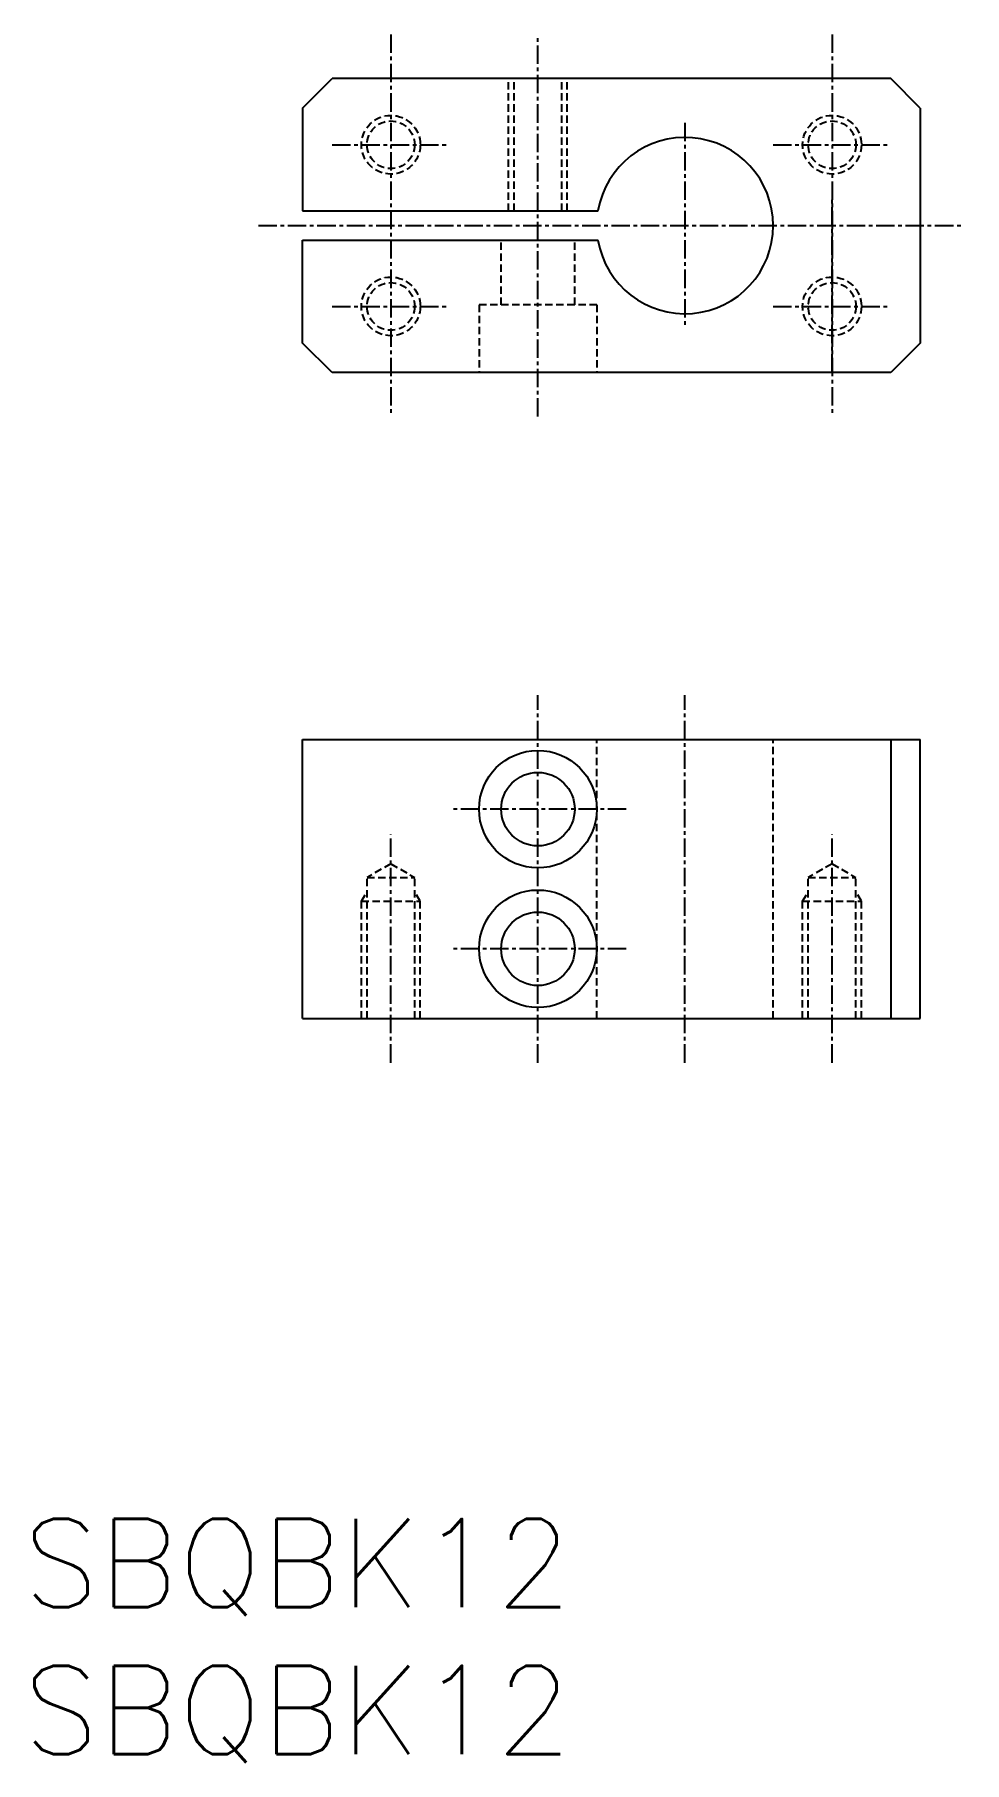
# Model space of a CAD drawing. Extents: x 276 to 339, y -1678 to -1560.
import ezdxf

# ---------------------------------------------------------------- set-up
doc = ezdxf.new("R2010")
doc.units = 0
doc.linetypes.add('CENTER', pattern=[2, 1.25, -0.25, 0.25, -0.25])
doc.linetypes.add('DASHED', pattern=[0.75, 0.5, -0.25])
doc.layers.get('0').update_dxf_attribs({"linetype": 'CONTINUOUS'})
doc.layers.add('CENTER', color=1, linetype='CENTER')
doc.styles.get("Standard").update_dxf_attribs({"font": 'txt', "bigfont": 'BIGFONT'})

msp = doc.modelspace()

# ---------------------------------------------------------------- linework, layer by layer
at = {"color": 7, "linetype": 'CONTINUOUS'}
for p, q in [((294.3, -1565.03), (296.3, -1563.03)), ((334.3, -1563.03), (296.3, -1563.03)), ((336.3, -1565.03), (334.3, -1563.03)), ((294.3, -1565.03), (294.3, -1572.03)), ((336.3, -1565.03), (336.3, -1581.03)), ((294.3, -1572.03), (314.39, -1572.03)), ((294.3, -1581.03), (294.3, -1574.03)), ((294.3, -1574.03), (314.39, -1574.03)), ((296.3, -1583.03), (294.3, -1581.03)), ((336.3, -1581.03), (334.3, -1583.03)), ((334.3, -1583.03), (296.3, -1583.03)), ((294.3, -1626.99), (294.3, -1607.99)), ((294.3, -1607.99), (336.3, -1607.99)), ((334.3, -1607.99), (334.3, -1626.99)), ((336.3, -1626.99), (336.3, -1607.99)), ((294.3, -1626.99), (336.3, -1626.99))]:
    msp.add_line(p, q, dxfattribs=at)
at = {"color": 3, "linetype": 'DASHED'}
for p, q in [((308.3, -1572.03), (308.3, -1563.03)), ((308.68, -1572.03), (308.68, -1563.03)), ((311.92, -1572.03), (311.92, -1563.03)), ((312.3, -1572.03), (312.3, -1563.03)), ((307.8, -1578.43), (307.8, -1574.03)), ((312.8, -1578.43), (312.8, -1574.03)), ((306.3, -1578.43), (306.3, -1583.03)), ((314.3, -1578.43), (306.3, -1578.43)), ((314.3, -1578.43), (314.3, -1583.03)), ((314.3, -1626.99), (314.3, -1607.99)), ((326.3, -1626.99), (326.3, -1607.99)), ((300.3, -1616.46), (298.68, -1617.39)), ((300.3, -1616.46), (301.92, -1617.39)), ((330.3, -1616.46), (328.68, -1617.39)), ((330.3, -1616.46), (331.92, -1617.39)), ((298.68, -1617.39), (301.92, -1617.39)), ((298.68, -1626.99), (298.68, -1617.39)), ((301.92, -1626.99), (301.92, -1617.39)), ((328.68, -1626.99), (328.68, -1617.39)), ((328.68, -1617.39), (331.92, -1617.39)), ((331.92, -1626.99), (331.92, -1617.39)), ((298.3, -1618.99), (298.68, -1618.34)), ((302.3, -1618.99), (301.92, -1618.34)), ((328.3, -1618.99), (328.68, -1618.34)), ((332.3, -1618.99), (331.92, -1618.34)), ((298.3, -1618.99), (302.3, -1618.99)), ((298.3, -1626.99), (298.3, -1618.99)), ((302.3, -1626.99), (302.3, -1618.99)), ((328.3, -1626.99), (328.3, -1618.99)), ((328.3, -1618.99), (332.3, -1618.99)), ((332.3, -1626.99), (332.3, -1618.99))]:
    msp.add_line(p, q, dxfattribs=at)
for centre, radius in [((300.3, -1567.53), 2), ((300.3, -1567.53), 1.62), ((330.3, -1567.53), 2), ((330.3, -1567.53), 1.62), ((300.3, -1578.53), 2), ((330.3, -1578.53), 2), ((300.3, -1578.53), 1.62), ((330.3, -1578.53), 1.62)]:
    msp.add_circle(centre, radius, dxfattribs=at)
at = {"color": 7, "linetype": 'CONTINUOUS'}
for centre, radius in [((310.3, -1612.74), 4), ((310.3, -1612.74), 2.5), ((310.3, -1622.24), 4), ((310.3, -1622.24), 2.5)]:
    msp.add_circle(centre, radius, dxfattribs=at)
msp.add_arc((320.3, -1573.03), 6, 189.5941, 170.4059, dxfattribs=at)
at = {"layer": 'CENTER', "color": 1, "linetype": 'CENTER'}
for p, q in [((300.3, -1560.03), (300.3, -1586.03)), ((310.3, -1586.03), (310.3, -1560.03)), ((330.3, -1560.03), (330.3, -1586.03)), ((320.3, -1566.03), (320.3, -1580.03)), ((296.3, -1567.53), (304.3, -1567.53)), ((326.3, -1567.53), (334.3, -1567.53)), ((330.3, -1583.03), (330.3, -1571.28)), ((291.3, -1573.03), (339.3, -1573.03)), ((296.3, -1578.53), (304.3, -1578.53)), ((326.3, -1578.53), (334.3, -1578.53)), ((310.3, -1629.99), (310.3, -1604.99)), ((320.3, -1629.99), (320.3, -1604.99)), ((316.3, -1612.74), (304.3, -1612.74)), ((300.3, -1629.99), (300.3, -1614.46)), ((330.3, -1629.99), (330.3, -1614.46)), ((316.3, -1622.24), (304.3, -1622.24))]:
    msp.add_line(p, q, dxfattribs=at)

# ---------------------------------------------------------------- texts
at = {"color": 7, "linetype": 'CONTINUOUS'}
for p in [(275.3, -1667.03), (275.3, -1677.03)]:
    msp.add_text('SBQBK12', height=6, dxfattribs=at).set_placement(p)

doc.saveas('drawing.dxf')
